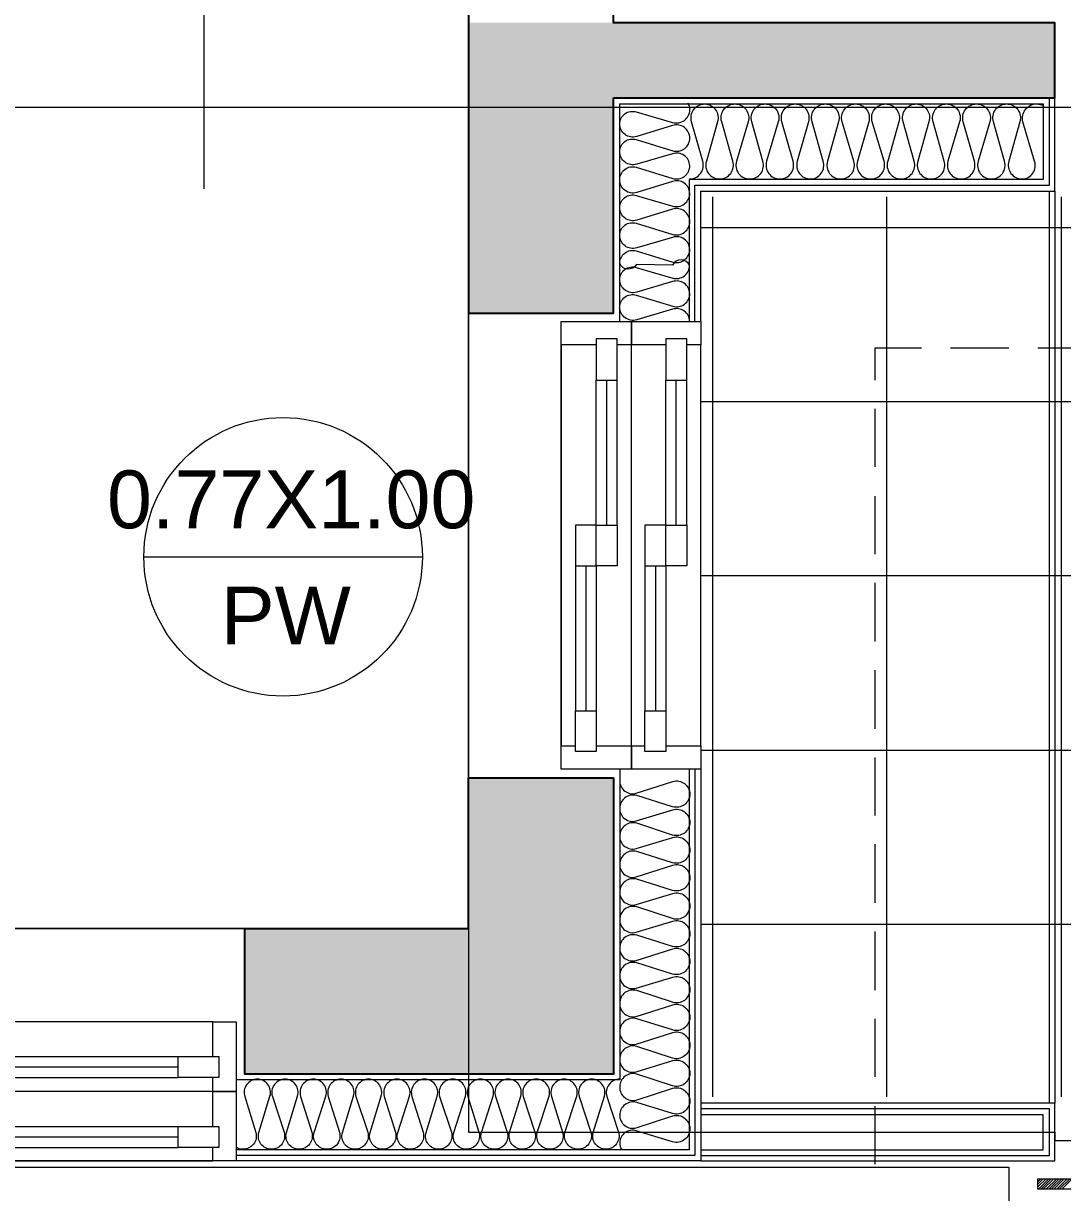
# Model space of a CAD drawing. Header units: millimetres. Extents: x 906 to 41302, y 848 to 28850.
# Drawn here: x 15988 to 17777, y 17957 to 19970 of the extents above; entities that cross this region are included whole.
import ezdxf

# ---------------------------------------------------------------- set-up
doc = ezdxf.new("R2010")
doc.units = ezdxf.units.MM
for name, color, linetype in [('PDF_A-ST-AXIS-CEN', 7, 'Continuous'), ('PDF_A-WIN-IDEN', 7, 'Continuous'), ('PDF_X-단위세대$및$주동평면도$A-DOOR', 7, 'Continuous'), ('PDF_X-단위세대$및$주동평면도$A-FIN-INSL', 7, 'Continuous'), ('PDF_X-단위세대$및$주동평면도$A-FIN-INSL-HID', 7, 'Continuous'), ('PDF_X-단위세대$및$주동평면도$A-FLOR-FLIN-TYP', 7, 'Continuous'), ('PDF_X-단위세대$및$주동평면도$A-FLOR-FURN-FIX', 7, 'Continuous'), ('PDF_X-단위세대$및$주동평면도$A-FLOR-GRID', 7, 'Continuous'), ('PDF_X-단위세대$및$주동평면도$A-ST-AXIS-CEN', 7, 'Continuous'), ('PDF_X-단위세대$및$주동평면도$A-ST-CONC', 7, 'Continuous'), ('PDF_X-단위세대$및$주동평면도$A-WALL-DRY', 7, 'Continuous'), ('PDF_X-단위세대$및$주동평면도$A-WIN', 7, 'Continuous'), ('PDF_문자', 7, 'Continuous')]:
    doc.layers.add(name, color=color, linetype=linetype)
doc.layers.add('PDF_X-단위세대$및$주동평면도$A-FIN-INSL-HAT', color=7, linetype='Continuous', true_color=0x666666)
doc.layers.add('PDF_X-단위세대$및$주동평면도$S-ST-CONC-PAT1', color=7, linetype='Continuous', true_color=0xb7b7b7)
doc.styles.add('PDF Arial', font='arial.ttf')

msp = doc.modelspace()

# ---------------------------------------------------------------- linework, layer by layer
at = {"layer": 'PDF_A-ST-AXIS-CEN', "lineweight": 5}
msp.add_lwpolyline([(16754.5, 18411.8), (16754.5, 19916.8)], dxfattribs=at)
at = {"layer": 'PDF_A-WIN-IDEN', "lineweight": 13}
msp.add_lwpolyline([(16674.1, 19051.1), (16194.6, 19051.1)], dxfattribs=at)
msp.add_circle((16435.4, 19051.6), 239.7, dxfattribs=at)
at = {"layer": 'PDF_X-단위세대$및$주동평면도$A-DOOR', "lineweight": 5}
for points in [[(17749.3, 17981.1), (17734.5, 17967.3)], [(17744, 17981.1), (17734.5, 17971.6)], [(17739.8, 17981.1), (17734.5, 17975.8)], [(17735.6, 17981.1), (17734.5, 17980)], [(17753.6, 17981.1), (17735.6, 17963.1)], [(17757.8, 17981.1), (17739.8, 17963.1)], [(17762, 17981.1), (17744, 17963.1)], [(17767.3, 17981.1), (17749.3, 17963.1)], [(17771.5, 17981.1), (17753.6, 17963.1)], [(17775.8, 17981.1), (17757.8, 17963.1)], [(17780, 17981.1), (17762, 17963.1)], [(17785.3, 17981.1), (17767.3, 17963.1)], [(17789.5, 17981.1), (17771.5, 17963.1)], [(17793.8, 17981.1), (17775.8, 17963.1)]]:
    msp.add_lwpolyline(points, dxfattribs=at)
at = {"layer": 'PDF_X-단위세대$및$주동평면도$A-DOOR', "lineweight": 9}
msp.add_lwpolyline([(17794.8, 17963.1), (17734.5, 17963.1), (17734.5, 17981.1), (17794.8, 17981.1)], close=True, dxfattribs=at)
at = {"layer": 'PDF_X-단위세대$및$주동평면도$A-FIN-INSL', "lineweight": 5}
for points in [[(17014.8, 19456.4), (17014.8, 19831.1), (17744, 19831.1), (17744, 19700.9), (17134.4, 19700.9), (17134.4, 19456.4)], [(17014.8, 18685.9), (17014.8, 18151.5), (16354.4, 18151.5)], [(17134.4, 18685.9), (17134.4, 18030.8), (16354.4, 18030.8)]]:
    msp.add_lwpolyline(points, dxfattribs=at)
at = {"layer": 'PDF_X-단위세대$및$주동평면도$A-FIN-INSL-HAT', "lineweight": 9}
for points in [[(17135.5, 19456.9, 0.501616), (17105.9, 19477.6), (17044.1, 19459.5, -0.501616), (17014.8, 19481.3, -0.501616), (17043.4, 19501.9), (17106.2, 19482.8, 0.501616), (17135.5, 19504.6, 0.501616), (17105.9, 19525.2), (17044.1, 19507.1, -0.501616), (17014.8, 19528.9, -0.501616), (17043.4, 19549.5), (17106.2, 19531.4, 0.501616), (17135.2, 19553.4, 0.625173), (17105.9, 19553.8), (17043.5, 19554.9, -0.625173), (17014.8, 19556.4, -0.501616), (17043.4, 19578.1), (17106.2, 19559, 0.501616), (17135.5, 19580.8, 0.501616), (17105.9, 19601.4), (17044.1, 19583.3, -0.501616), (17014.8, 19605.1, -0.501616), (17043.4, 19625.7), (17106.2, 19606.6, 0.501616), (17135.5, 19628.4, 0.501616), (17105.9, 19650.1), (17044.1, 19630.9, -0.501616), (17014.8, 19652.7, -0.501616), (17043.4, 19673.4), (17106.2, 19655.3, 0.501616), (17135.5, 19677.1, 0.501616), (17105.9, 19697.7), (17044.1, 19678.6, -0.501616), (17014.8, 19700.4, -0.501616), (17043.4, 19722.1), (17106.2, 19702.9, 0.501616), (17135.5, 19724.7, 0.501616), (17105.9, 19745.3), (17044.1, 19727.2, -0.501616), (17014.8, 19749, -0.501616), (17043.4, 19769.7), (17106.2, 19750.5, 0.501616), (17135.5, 19772.3, 0.501616), (17105.9, 19794), (17044.1, 19774.9, -0.501616), (17014.8, 19796.7, -0.501616), (17043.4, 19817.3), (17105.9, 19799.3, 0.501616), (17135.5, 19821, 0.129941), (17132.5, 19832.3)], [(17135, 19701.9, 0.501592), (17157.7, 19732.6), (17138.6, 19800.5, -0.501591), (17161.4, 19831.1, -0.501591), (17183.1, 19800.4), (17164, 19732.5, 0.501592), (17186.8, 19701.9, 0.501592), (17209.6, 19732.6), (17190.4, 19800.5, -0.501591), (17213.3, 19831.1, -0.501591), (17236, 19800.4), (17215.8, 19732.5, 0.501592), (17238.7, 19701.9, 0.501592), (17261.4, 19732.6), (17242.3, 19800.5, -0.501591), (17265.1, 19831.1, -0.501591), (17287.9, 19800.4), (17267.7, 19732.5, 0.501592), (17290.5, 19701.9, 0.501592), (17313.3, 19732.6), (17294.2, 19800.5, -0.501591), (17317, 19831.1, -0.50165), (17339.7, 19800.4), (17320.6, 19732.5, 0.501592), (17343.4, 19701.9, 0.501631), (17365.1, 19732.6), (17346, 19800.5, -0.50163), (17368.9, 19831.1, -0.50163), (17391.6, 19800.4), (17372.5, 19732.5, 0.501631), (17395.3, 19701.9, 0.501631), (17418.1, 19732.6), (17397.9, 19800.5, -0.50163), (17420.7, 19831.1, -0.50163), (17443.5, 19800.4), (17424.3, 19732.5, 0.501631), (17447.2, 19701.9, 0.501631), (17469.9, 19732.6), (17449.7, 19800.5, -0.50163), (17472.6, 19831.1, -0.50163), (17495.3, 19800.4), (17476.2, 19732.5, 0.501631), (17499, 19701.9, 0.501631), (17521.8, 19732.6), (17502.7, 19800.5, -0.50163), (17525.5, 19831.1, -0.50163), (17547.2, 19800.4), (17528.1, 19732.5, 0.501631), (17550.9, 19701.9, 0.501631), (17573.6, 19732.6), (17554.5, 19800.5, -0.50163), (17577.3, 19831.1, -0.50163), (17600.1, 19800.4), (17579.9, 19732.5, 0.501631), (17602.7, 19701.9, 0.501631), (17625.5, 19732.6), (17606.4, 19800.5, -0.50163), (17629.2, 19831.1, -0.50163), (17652, 19800.4), (17631.8, 19732.5, 0.501631), (17654.6, 19701.9, 0.501631), (17677.4, 19732.6), (17658.2, 19800.5, -0.50163), (17681.1, 19831.1, -0.50163), (17703.8, 19800.4), (17684.7, 19732.5, 0.501631), (17707.5, 19701.9, 0.501631), (17729.2, 19732.6), (17709.1, 19800.4, -0.50163), (17732.9, 19831.1, -0.130958), (17744.8, 19827.9)], [(17014.8, 18666.4, 0.501616), (17043.4, 18644.7), (17106.3, 18664.9, -0.501616), (17135.5, 18643.1, -0.501616), (17105.9, 18621.4), (17044.1, 18640.6, 0.501616), (17014.8, 18618.7, 0.501616), (17043.4, 18597), (17106.3, 18616.2, -0.501616), (17135.5, 18594.4, -0.501616), (17105.9, 18572.7), (17044.1, 18592.9, 0.501616), (17014.8, 18571.1, 0.501616), (17043.4, 18549.4), (17106.3, 18568.6, -0.501616), (17135.5, 18546.8, -0.501616), (17105.9, 18525.1), (17044.1, 18544.2, 0.501616), (17014.8, 18522.4, 0.501616), (17043.4, 18500.7), (17106.3, 18521, -0.501616), (17135.5, 18499.2, -0.501616), (17105.9, 18477.5), (17044.1, 18496.6, 0.501616), (17014.8, 18474.8, 0.501616), (17043.4, 18453.1), (17106.3, 18472.3, -0.501616), (17135.5, 18450.5, -0.501616), (17105.9, 18428.8), (17044.1, 18449, 0.501616), (17014.8, 18427.2, 0.501616), (17043.4, 18405.5), (17106.3, 18424.6, -0.501616), (17135.5, 18402.8, -0.501616), (17105.9, 18381.1), (17044.1, 18400.3, 0.501616), (17014.8, 18378.5, 0.501616), (17043.4, 18356.8), (17106.3, 18377, -0.501616), (17135.5, 18355.2, -0.501616), (17105.9, 18333.5), (17044.1, 18352.7, 0.501616), (17014.8, 18330.9, 0.501616), (17043.4, 18309.2), (17106.3, 18328.3, -0.501616), (17135.5, 18306.5, -0.501616), (17105.9, 18284.8), (17044.1, 18305.1, 0.501616), (17014.8, 18283.2, 0.501616), (17043.4, 18260.5), (17106.3, 18280.7, -0.501616), (17135.5, 18258.9, -0.501616), (17105.9, 18237.2), (17044.1, 18256.4, 0.501616), (17014.8, 18234.6, 0.501616), (17043.4, 18212.9), (17106.3, 18233.1, -0.501616), (17135.5, 18211.3, -0.501616), (17105.9, 18188.5), (17044.1, 18208.8, 0.501616), (17014.8, 18186.9, 0.501616), (17043.4, 18165.2), (17106.3, 18184.4, -0.501616), (17135.5, 18162.6, -0.501616), (17105.9, 18140.9), (17044.1, 18161.1, 0.501616), (17014.8, 18139.3, 0.501616), (17043.4, 18116.6), (17106.3, 18136.8, -0.501616), (17135.5, 18115, -0.501616), (17105.9, 18093.3), (17044.1, 18112.4, 0.501616), (17014.8, 18090.6, 0.501616), (17043.4, 18068.9), (17106.3, 18089.2, -0.501616), (17135.5, 18067.4, -0.501616), (17105.9, 18044.6), (17043.4, 18063.6, 0.501616), (17014.8, 18043, 0.129941), (17017.8, 18031.8)], [(17015.4, 18152.5, 0.501614), (16992.6, 18122.9), (17012.8, 18061.1, -0.501614), (16991, 18031.9, -0.501614), (16969.3, 18060.5), (16988.5, 18123.3, 0.501614), (16966.7, 18152.5, 0.501614), (16945, 18122.9), (16965.2, 18061.1, -0.501614), (16943.4, 18031.9, -0.501614), (16920.6, 18060.5), (16940.9, 18123.3, 0.501614), (16919.1, 18152.5, 0.501614), (16897.4, 18122.9), (16916.5, 18061.1, -0.501614), (16894.7, 18031.9, -0.501614), (16873, 18060.5), (16893.2, 18123.3, 0.501614), (16871.4, 18152.5, 0.501614), (16848.7, 18122.9), (16868.9, 18061.1, -0.501614), (16847.1, 18031.9, -0.501614), (16825.4, 18060.5), (16844.6, 18123.3, 0.501614), (16822.7, 18152.5, 0.501614), (16801.1, 18122.9), (16821.3, 18061.1, -0.501614), (16799.5, 18031.9, -0.501614), (16776.7, 18060.5), (16796.9, 18123.3, 0.501614), (16775.1, 18152.5, 0.501614), (16753.4, 18122.9), (16772.6, 18061.1, -0.501614), (16750.8, 18031.9, -0.501614), (16729.1, 18060.5), (16749.3, 18123.3, 0.501614), (16727.5, 18152.5, 0.501614), (16704.7, 18122.9), (16725, 18061.1, -0.501614), (16703.2, 18031.9, -0.501614), (16681.5, 18060.5), (16700.6, 18123.3, 0.501614), (16678.8, 18152.5, 0.501614), (16657.1, 18122.9), (16676.3, 18061.1, -0.501614), (16654.5, 18031.9, -0.501614), (16632.8, 18060.5), (16653, 18123.3, 0.501614), (16631.2, 18152.5, 0.501614), (16609.5, 18122.9), (16628.7, 18061.1, -0.501614), (16606.8, 18031.9, -0.501614), (16585.2, 18060.5), (16604.3, 18123.3, 0.501614), (16582.5, 18152.5, 0.501614), (16560.8, 18122.9), (16581, 18061.1, -0.501614), (16559.2, 18031.9, -0.501614), (16537.5, 18060.5), (16556.7, 18123.3, 0.501614), (16534.9, 18152.5, 0.501614), (16513.2, 18122.9), (16532.4, 18061.1, -0.501614), (16510.5, 18031.9, -0.501614), (16488.8, 18060.5), (16509.1, 18123.3, 0.501614), (16487.3, 18152.5, 0.501614), (16465.6, 18122.9), (16484.7, 18061.1, -0.501614), (16462.9, 18031.9, -0.501614), (16441.2, 18060.5), (16460.4, 18123.3, 0.501614), (16438.6, 18152.5, 0.501614), (16416.9, 18122.9), (16437.1, 18061.1, -0.501614), (16415.3, 18031.9, -0.501614), (16393.6, 18060.5), (16412.8, 18123.3, 0.501614), (16390.9, 18152.5, 0.501614), (16369.3, 18122.9), (16388.3, 18060.5, -0.501614), (16366.6, 18031.9, -0.143318), (16354.3, 18035.5)]]:
    msp.add_lwpolyline(points, format="xyb", dxfattribs=at)
for points in [[(17134.4, 19700.9), (17134.4, 19700.9)], [(17134.4, 19456.4), (17134.4, 19456.4)], [(17014.8, 18665.8), (17014.8, 18665.8)], [(17014.8, 18151.5), (17014.8, 18151.5)]]:
    msp.add_lwpolyline(points, dxfattribs=at)
at = {"layer": 'PDF_X-단위세대$및$주동평면도$A-FIN-INSL-HID', "lineweight": 5}
for points in [[(17534.5, 19410.9), (17454, 19410.9), (17454, 19355.9)], [(17684.8, 19410.9), (17584.2, 19410.9)], [(17834, 19410.9), (17734.5, 19410.9)], [(17454, 19306.1), (17454, 19206.6)], [(17454, 19155.8), (17454, 19056.4)], [(17454, 19006.6), (17454, 18906.1)], [(17454, 18856.3), (17454, 18755.8)], [(17454, 18706.1), (17454, 18606.6)], [(17454, 18556.8), (17454, 18456.3)], [(17454, 18406.5), (17454, 18306)], [(17454, 18256.3), (17454, 18156.8)], [(17454, 18106), (17454, 18006.5)]]:
    msp.add_lwpolyline(points, dxfattribs=at)
at = {"layer": 'PDF_X-단위세대$및$주동평면도$A-FLOR-FLIN-TYP', "lineweight": 5}
for points in [[(17754.6, 18111.3), (17754.6, 19680.8)], [(17764.1, 19680.8), (17764.1, 18111.3)], [(16754.5, 19471.2), (16754.5, 18671.1)], [(14569, 18411.8), (16369.3, 18411.8)]]:
    msp.add_lwpolyline(points, dxfattribs=at)
at = {"layer": 'PDF_X-단위세대$및$주동평면도$A-FLOR-FURN-FIX', "lineweight": 9}
msp.add_lwpolyline([(17684.8, 17351.4), (13964.7, 17351.4), (13964.7, 18001.2), (17684.8, 18001.2)], close=True, dxfattribs=at)
at = {"layer": 'PDF_X-단위세대$및$주동평면도$A-FLOR-GRID', "lineweight": 5}
for points in [[(17174.6, 19671.3), (17174.6, 18121.9)], [(17474.2, 19671.3), (17474.2, 18121.9)], [(17774.7, 19671.3), (17774.7, 18121.9)], [(17154.5, 19618.3), (19604.6, 19618.3)], [(17154.5, 19318.8), (19604.6, 19318.8)], [(17154.5, 19019.3), (19604.6, 19019.3)], [(17154.5, 18718.8), (19604.6, 18718.8)], [(17154.5, 18419.2), (19604.6, 18419.2)]]:
    msp.add_lwpolyline(points, dxfattribs=at)
at = {"layer": 'PDF_X-단위세대$및$주동평면도$A-ST-AXIS-CEN', "lineweight": 5}
for points in [[(16299.4, 19685), (16299.4, 22051.4)], [(16754.5, 21660.9), (16754.5, 18061.5), (17764.1, 18061.5), (17764.1, 18046.7), (19764.4, 18046.7)], [(10487, 19825.8), (19764.4, 19825.8)], [(16754.5, 18411.8), (10488.1, 18411.8)]]:
    msp.add_lwpolyline(points, dxfattribs=at)
at = {"layer": 'PDF_X-단위세대$및$주동평면도$A-ST-CONC', "lineweight": 25}
for points in [[(17004.3, 19841.6), (17764.1, 19841.6), (17764.1, 19970.8), (17004.3, 19970.8), (17004.3, 20471.4), (16754.5, 20471.4), (16754.5, 19471.2), (17004.3, 19471.2)], [(17004.3, 18671.1), (17004.3, 18161), (16369.3, 18161), (16369.3, 18411.8), (16754.5, 18411.8), (16754.5, 18671.1)]]:
    msp.add_lwpolyline(points, close=True, dxfattribs=at)
at = {"layer": 'PDF_X-단위세대$및$주동평면도$A-WALL-DRY', "lineweight": 13}
for points in [[(17144, 19456.4), (17144, 19691.4), (17754.6, 19691.4), (17754.6, 19841.6)], [(17154.5, 19456.4), (17154.5, 19680.8), (17764.1, 19680.8), (17764.1, 19841.6)], [(17144, 18685.9), (17144, 18021.3), (16354.4, 18021.3)], [(17154.5, 18685.9), (17154.5, 18011.8), (16354.4, 18011.8)], [(17154.5, 18011.8), (17764.1, 18011.8), (17764.1, 18111.3), (17154.5, 18111.3)], [(17154.5, 18021.3), (17754.6, 18021.3), (17754.6, 18101.7), (17154.5, 18101.7)], [(17154.5, 18030.8), (17744, 18030.8), (17744, 18091.2), (17154.5, 18091.2)]]:
    msp.add_lwpolyline(points, dxfattribs=at)
at = {"layer": 'PDF_X-단위세대$및$주동평면도$A-WIN', "lineweight": 9}
for points in [[(16974.6, 19416.2), (16914.3, 19416.2), (16914.3, 19456.4), (17034.9, 19456.4), (17034.9, 19416.2), (17010.6, 19416.2)], [(17094.2, 19416.2), (17034.9, 19416.2), (17034.9, 19456.4), (17154.5, 19456.4), (17154.5, 19416.2), (17130.2, 19416.2)], [(16974.6, 18726.2), (17034.9, 18726.2), (17034.9, 18685.9), (16914.3, 18685.9), (16914.3, 18726.2), (16938.6, 18726.2)], [(17094.2, 18726.2), (17154.5, 18726.2), (17154.5, 18685.9), (17034.9, 18685.9), (17034.9, 18726.2), (17058.2, 18726.2)], [(16314.2, 18191.7), (16314.2, 18251), (16354.4, 18251), (16354.4, 18131.4), (16314.2, 18131.4), (16314.2, 18155.7)], [(16314.2, 18071.1), (16314.2, 18131.4), (16354.4, 18131.4), (16354.4, 18011.8), (16314.2, 18011.8), (16314.2, 18035.1)]]:
    msp.add_lwpolyline(points, dxfattribs=at)
for points in [[(16974.6, 19426.8), (16974.6, 19355.9), (17010.6, 19355.9), (17010.6, 19426.8)], [(17094.2, 19426.8), (17094.2, 19355.9), (17130.2, 19355.9), (17130.2, 19426.8)], [(16938.6, 19106.1), (16938.6, 19036.3), (16974.6, 19036.3), (16974.6, 19106.1)], [(16974.6, 19036.3), (16974.6, 19106.1), (17010.6, 19106.1), (17010.6, 19036.3)], [(17058.2, 19106.1), (17058.2, 19036.3), (17094.2, 19036.3), (17094.2, 19106.1)], [(17094.2, 19036.3), (17094.2, 19106.1), (17130.2, 19106.1), (17130.2, 19036.3)], [(16938.6, 18716.6), (16938.6, 18786.5), (16974.6, 18786.5), (16974.6, 18716.6)], [(17058.2, 18716.6), (17058.2, 18786.5), (17094.2, 18786.5), (17094.2, 18716.6)], [(16324.8, 18155.7), (16255, 18155.7), (16255, 18191.7), (16324.8, 18191.7)], [(16324.8, 18035.1), (16255, 18035.1), (16255, 18071.1), (16324.8, 18071.1)]]:
    msp.add_lwpolyline(points, close=True, dxfattribs=at)
at = {"layer": 'PDF_X-단위세대$및$주동평면도$A-WIN', "lineweight": 5}
for points in [[(16914.3, 19416.2), (16914.3, 18726.2)], [(14624.1, 18011.8), (16314.2, 18011.8)]]:
    msp.add_lwpolyline(points, close=True, dxfattribs=at)
for points in [[(17034.9, 18726.2), (17034.9, 19416.2)], [(17154.5, 18726.2), (17154.5, 19416.2)], [(16974.6, 19106.1), (16974.6, 19355.9)], [(16992.6, 19106.1), (16992.6, 19355.9)], [(17010.6, 19106.1), (17010.6, 19355.9)], [(17094.2, 19106.1), (17094.2, 19355.9)], [(17112.2, 19106.1), (17112.2, 19355.9)], [(17130.2, 19106.1), (17130.2, 19355.9)], [(16938.6, 19036.3), (16938.6, 18786.5)], [(16956.6, 19036.3), (16956.6, 18786.5)], [(16974.6, 19036.3), (16974.6, 18786.5)], [(17058.2, 19036.3), (17058.2, 18786.5)], [(17076.2, 19036.3), (17076.2, 18786.5)], [(17094.2, 19036.3), (17094.2, 18786.5)], [(16314.2, 18251), (14624.1, 18251)], [(15504.6, 18191.7), (16255, 18191.7)], [(15504.6, 18173.7), (16255, 18173.7)], [(15504.6, 18155.7), (16255, 18155.7)], [(16314.2, 18131.4), (14624.1, 18131.4)], [(15504.6, 18071.1), (16255, 18071.1)], [(15504.6, 18053.1), (16255, 18053.1)], [(15504.6, 18035.1), (16255, 18035.1)]]:
    msp.add_lwpolyline(points, dxfattribs=at)
at = {"layer": 'PDF_X-단위세대$및$주동평면도$S-ST-CONC-PAT1', "transparency": 33554559}
for points in [[(17764.1, 19970.8), (16754.5, 19970.8), (17764.1, 19841.6)], [(16754.5, 19970.8), (17764.1, 19841.6), (16754.5, 19841.6)], [(17004.3, 19841.6), (16754.5, 19841.6), (17004.3, 19471.2)], [(16754.5, 19841.6), (17004.3, 19471.2), (16754.5, 19471.2)], [(17004.3, 18671.1), (16754.5, 18671.1), (17004.3, 18411.8)], [(16754.5, 18671.1), (17004.3, 18411.8), (16754.5, 18411.8)], [(17004.3, 18411.8), (16369.3, 18411.8), (17004.3, 18161)], [(16369.3, 18411.8), (17004.3, 18161), (16369.3, 18161)]]:
    msp.add_solid(points, dxfattribs=at)

# ---------------------------------------------------------------- texts
at = {"layer": 'PDF_문자', "char_height": 99.59, "attachment_point": 7, "style": 'PDF Arial'}
for s, insert in [('0.77X1.00', (16132.2, 19099.3)), ('PW', (16328, 18900.8))]:
    msp.add_mtext(s, dxfattribs=dict(at, insert=insert))

doc.saveas('drawing.dxf')
